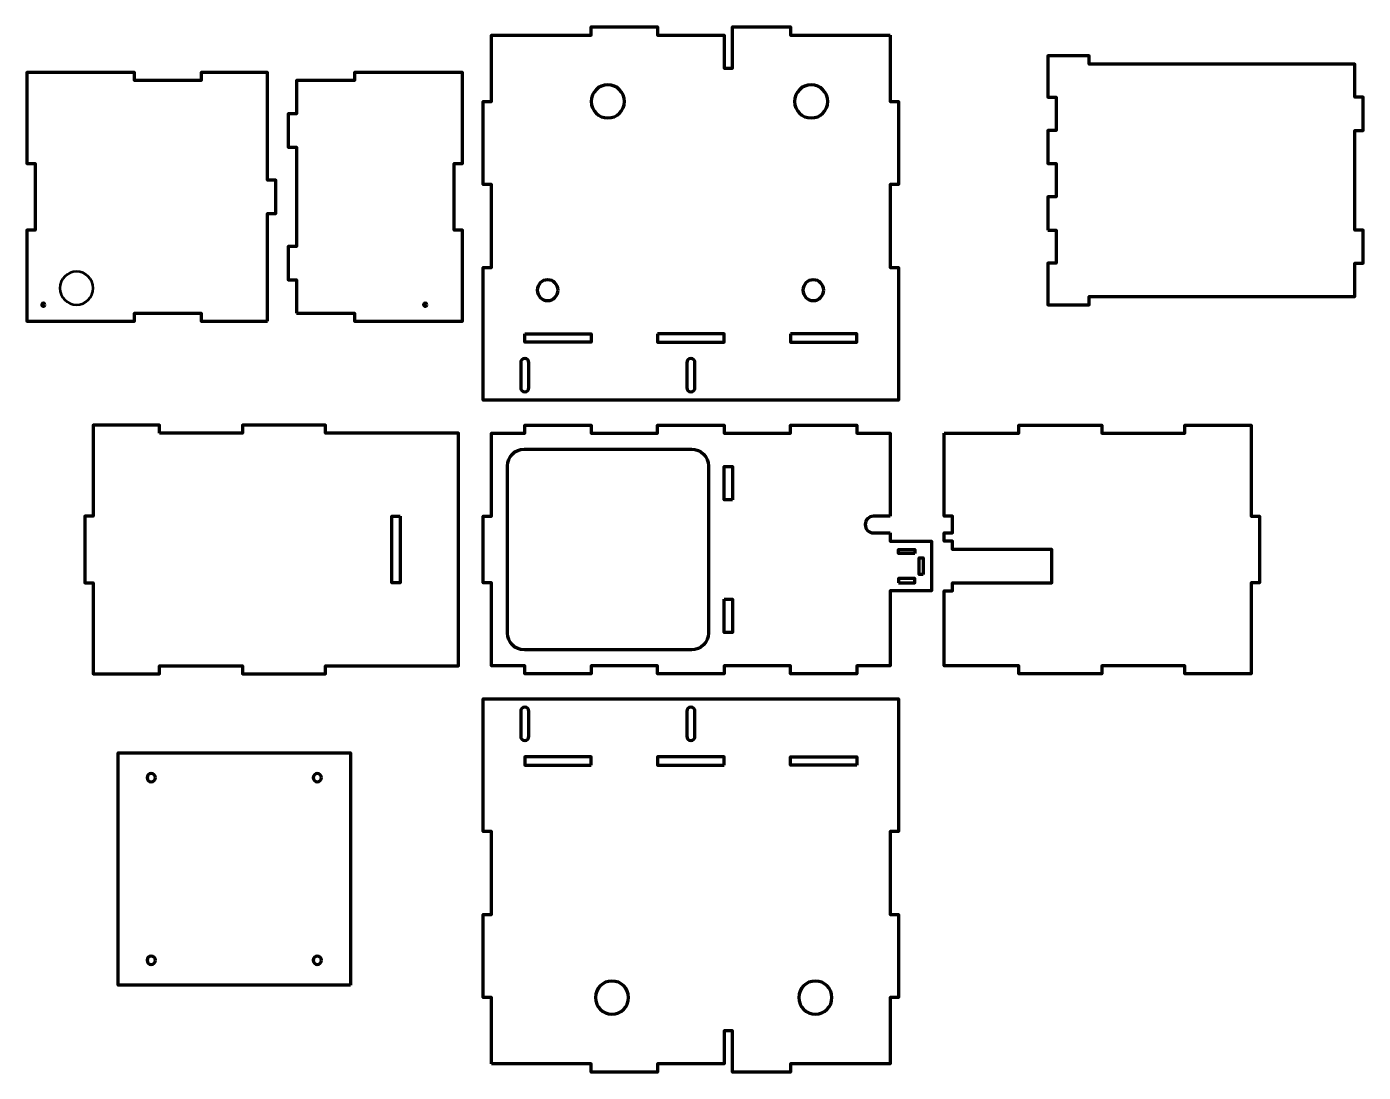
# Model space of a CAD drawing. Header units: inches. Extents: x -5 to 35.3, y -23.3 to 8.2.
import ezdxf

# ---------------------------------------------------------------- set-up
doc = ezdxf.new("R2010")
doc.units = ezdxf.units.IN
doc.header["$MEASUREMENT"] = 0
doc.layers.add('Layer 1', color=7, linetype='Continuous')

# ---------------------------------------------------------------- blocks, each defined once
blk = doc.blocks.new('block 2')
at = {"layer": 'Layer 1', "color": 42, "lineweight": 106, "true_color": 0xd39805}
for points in [[(-1, -4), (-1, -3.75), (-3, -3.75), (-3, -6.5), (-3.25, -6.5), (-3.25, -8.5), (-3, -8.5), (-3, -11.25), (-1, -11.25), (-1, -11), (1.5, -11), (1.5, -11.25), (4, -11.25), (4, -11), (8, -11), (8, -4), (4, -4), (4, -3.75), (1.5, -3.75), (1.5, -4), (-1, -4)], [(6.25, -6.5), (6.25, -8.5), (6, -8.5), (6, -6.5), (6.25, -6.5)]]:
    blk.add_lwpolyline(points, dxfattribs=at)
blk = doc.blocks.new('block 3')
at = {"layer": 'Layer 1', "color": 42, "lineweight": 106, "true_color": 0xd39805}
for points in [[(21, -7), (21, -7.25), (22.25, -7.25), (22.25, -8.75), (21, -8.75), (21, -11), (20, -11), (20, -11.25), (18, -11.25), (18, -11), (16, -11), (16, -11.25), (14, -11.25), (14, -11), (12, -11), (12, -11.25), (10, -11.25), (10, -11), (9, -11), (9, -8.5), (8.75, -8.5), (8.75, -6.5), (9, -6.5), (9, -4), (10, -4), (10, -3.75), (12, -3.75), (12, -4), (14, -4), (14, -3.75), (16, -3.75), (16, -4), (18, -4), (18, -3.75), (20, -3.75), (20, -4), (21, -4), (21, -6.5)], [(21.75, -7.625), (21.25, -7.625), (21.25, -7.5), (21.75, -7.5), (21.75, -7.625)], [(22, -8.25), (21.875, -8.25), (21.875, -7.75), (22, -7.75), (22, -8.25)], [(21.25, -8.5), (21.75, -8.5), (21.75, -8.375), (21.25, -8.375), (21.25, -8.5)]]:
    blk.add_lwpolyline(points, dxfattribs=at)
at = {"layer": 'Layer 1', "color": 42, "lineweight": 100, "true_color": 0xd39805}
for points in [[(16.25, -6), (16, -6), (16, -5), (16.25, -5), (16.25, -6)], [(16, -9), (16.25, -9), (16.25, -10), (16, -10), (16, -9)]]:
    blk.add_lwpolyline(points, dxfattribs=at)
at = {"layer": 'Layer 1', "color": 42, "lineweight": 70, "true_color": 0xd39805}
blk.add_open_spline([(9.987, -10.525), (9.987, -10.525), (15.02, -10.525), (15.02, -10.525), (15.3, -10.525), (15.529, -10.296), (15.529, -10.017), (15.529, -10.017), (15.529, -4.983), (15.529, -4.983), (15.529, -4.704), (15.3, -4.475), (15.02, -4.475), (15.02, -4.475), (9.987, -4.475), (9.987, -4.475), (9.707, -4.475), (9.479, -4.704), (9.479, -4.983), (9.479, -4.983), (9.479, -10.017), (9.479, -10.017), (9.479, -10.296), (9.707, -10.525), (9.987, -10.525)], degree=3, knots=[0, 0, 0, 0, 1, 1, 1, 2, 2, 2, 3, 3, 3, 4, 4, 4, 5, 5, 5, 6, 6, 6, 7, 7, 7, 8, 8, 8, 8], dxfattribs=at)
at = {"layer": 'Layer 1', "color": 42, "lineweight": 106, "true_color": 0xd39805}
blk.add_open_spline([(21, -6.5), (21, -6.5), (20.5, -6.5), (20.5, -6.5), (20.363, -6.5), (20.25, -6.612), (20.25, -6.75), (20.25, -6.75), (20.25, -6.75), (20.25, -6.75), (20.25, -6.888), (20.363, -7), (20.5, -7), (20.5, -7), (21, -7), (21, -7)], degree=3, knots=[0, 0, 0, 0, 1, 1, 1, 2, 2, 2, 3, 3, 3, 4, 4, 4, 5, 5, 5, 5], dxfattribs=at)
blk = doc.blocks.new('block 4')
at = {"layer": 'Layer 1', "color": 42, "lineweight": 106, "true_color": 0xd39805}
for points, knots in [([(2.25, -0.625), (2.25, -0.625), (0.25, -0.625), (0.25, -0.625), (0.25, -0.625), (0.25, -0.375), (0.25, -0.375), (0.25, -0.375), (-1.75, -0.375), (-1.75, -0.375), (-1.75, -0.375), (-1.75, -0.625), (-1.75, -0.625), (-1.75, -0.625), (-5, -0.625), (-5, -0.625), (-5, -0.625), (-5, 2.125), (-5, 2.125), (-5, 2.125), (-4.75, 2.125), (-4.75, 2.125), (-4.75, 2.125), (-4.75, 4.125), (-4.75, 4.125), (-4.75, 4.125), (-5, 4.125), (-5, 4.125), (-5, 4.125), (-5, 6.875), (-5, 6.875), (-5, 6.875), (-1.75, 6.875), (-1.75, 6.875), (-1.75, 6.875), (-1.75, 6.625), (-1.75, 6.625), (-1.75, 6.625), (0.25, 6.625), (0.25, 6.625), (0.25, 6.625), (0.25, 6.875), (0.25, 6.875), (0.25, 6.875), (2.25, 6.875), (2.25, 6.875), (2.25, 6.875), (2.25, 3.625), (2.25, 3.625), (2.25, 3.625), (2.5, 3.625), (2.5, 3.625), (2.5, 3.625), (2.5, 2.625), (2.5, 2.625), (2.5, 2.625), (2.25, 2.625), (2.25, 2.625), (2.25, 2.625), (2.25, -0.648), (2.25, -0.625)], [0, 0, 0, 0, 1, 1, 1, 2, 2, 2, 3, 3, 3, 4, 4, 4, 5, 5, 5, 6, 6, 6, 7, 7, 7, 8, 8, 8, 9, 9, 9, 10, 10, 10, 11, 11, 11, 12, 12, 12, 13, 13, 13, 14, 14, 14, 15, 15, 15, 16, 16, 16, 17, 17, 17, 18, 18, 18, 19, 19, 19, 20, 20, 20, 20]), ([(-4.45, -0.125), (-4.45, -0.153), (-4.472, -0.175), (-4.5, -0.175), (-4.528, -0.175), (-4.55, -0.153), (-4.55, -0.125), (-4.55, -0.097), (-4.528, -0.075), (-4.5, -0.075), (-4.472, -0.075), (-4.45, -0.097), (-4.45, -0.125)], [0, 0, 0, 0, 1, 1, 1, 2, 2, 2, 3, 3, 3, 4, 4, 4, 4]), ([(7.05, -0.125), (7.05, -0.153), (7.028, -0.175), (7, -0.175), (6.972, -0.175), (6.95, -0.153), (6.95, -0.125), (6.95, -0.097), (6.972, -0.075), (7, -0.075), (7.028, -0.075), (7.05, -0.097), (7.05, -0.125)], [0, 0, 0, 0, 1, 1, 1, 2, 2, 2, 3, 3, 3, 4, 4, 4, 4])]:
    blk.add_open_spline(points, degree=3, knots=knots, dxfattribs=at)
at = {"layer": 'Layer 1', "color": 42, "lineweight": 53, "true_color": 0xd39805}
blk.add_open_spline([(-4, 0.375), (-4, 0.651), (-3.776, 0.875), (-3.5, 0.875), (-3.224, 0.875), (-3, 0.651), (-3, 0.375), (-3, 0.099), (-3.224, -0.125), (-3.5, -0.125), (-3.776, -0.125), (-4, 0.099), (-4, 0.375)], degree=3, knots=[0, 0, 0, 0, 1, 1, 1, 2, 2, 2, 3, 3, 3, 4, 4, 4, 4], dxfattribs=at)
blk = doc.blocks.new('block 5')
at = {"layer": 'Layer 1', "color": 42, "lineweight": 106, "true_color": 0xd39805}
blk.add_lwpolyline([(4.75, -20.625), (-2.25, -20.625), (-2.25, -13.625), (4.75, -13.625), (4.75, -20.625)], dxfattribs=at)
for points in [[(-1.125, -14.375), (-1.125, -14.444), (-1.181, -14.5), (-1.25, -14.5), (-1.319, -14.5), (-1.375, -14.444), (-1.375, -14.375), (-1.375, -14.306), (-1.319, -14.25), (-1.25, -14.25), (-1.181, -14.25), (-1.125, -14.306), (-1.125, -14.375)], [(3.875, -14.375), (3.875, -14.444), (3.819, -14.5), (3.75, -14.5), (3.681, -14.5), (3.625, -14.444), (3.625, -14.375), (3.625, -14.306), (3.681, -14.25), (3.75, -14.25), (3.819, -14.25), (3.875, -14.306), (3.875, -14.375)], [(-1.125, -19.875), (-1.125, -19.944), (-1.181, -20), (-1.25, -20), (-1.319, -20), (-1.375, -19.944), (-1.375, -19.875), (-1.375, -19.806), (-1.319, -19.75), (-1.25, -19.75), (-1.181, -19.75), (-1.125, -19.806), (-1.125, -19.875)], [(3.875, -19.875), (3.875, -19.944), (3.819, -20), (3.75, -20), (3.681, -20), (3.625, -19.944), (3.625, -19.875), (3.625, -19.806), (3.681, -19.75), (3.75, -19.75), (3.819, -19.75), (3.875, -19.806), (3.875, -19.875)]]:
    blk.add_open_spline(points, degree=3, knots=[0, 0, 0, 0, 1, 1, 1, 2, 2, 2, 3, 3, 3, 4, 4, 4, 4], dxfattribs=at)
blk = doc.blocks.new('block 8')
at = {"layer": 'Layer 1', "color": 42, "lineweight": 100, "true_color": 0xd39805}
blk.add_lwpolyline([(21, 8), (21, 6), (21.25, 6), (21.25, 3.5), (21, 3.5), (21, 1), (21.25, 1), (21.25, -3), (8.75, -3), (8.75, 1), (9, 1), (9, 3.5), (8.75, 3.5), (8.75, 6), (9, 6), (9, 8), (12, 8), (12, 8.25), (14, 8.25), (14, 8), (16, 8), (16, 7), (16.25, 7), (16.25, 8.25), (18, 8.25), (18, 8), (21, 8)], dxfattribs=at)
at = {"layer": 'Layer 1', "color": 42, "lineweight": 106, "true_color": 0xd39805}
for points in [[(10, -1), (12, -1), (12, -1.25), (10, -1.25), (10, -1)], [(14, -1), (14, -1.25), (16, -1.25), (16, -1), (14, -1)], [(18, -1), (18, -1.25), (20, -1.25), (20, -1), (18, -1)]]:
    blk.add_lwpolyline(points, dxfattribs=at)
blk = doc.blocks.new('block 7')
at = {"layer": 'Layer 1', "color": 42, "lineweight": 70, "true_color": 0xd39805}
for points in [[(13, 6), (13, 5.724), (12.776, 5.5), (12.5, 5.5), (12.224, 5.5), (12, 5.724), (12, 6), (12, 6.276), (12.224, 6.5), (12.5, 6.5), (12.776, 6.5), (13, 6.276), (13, 6)], [(19.125, 6), (19.125, 5.724), (18.901, 5.5), (18.625, 5.5), (18.349, 5.5), (18.125, 5.724), (18.125, 6), (18.125, 6.276), (18.349, 6.5), (18.625, 6.5), (18.901, 6.5), (19.125, 6.276), (19.125, 6)]]:
    blk.add_open_spline(points, degree=3, knots=[0, 0, 0, 0, 1, 1, 1, 2, 2, 2, 3, 3, 3, 4, 4, 4, 4], dxfattribs=at)
at = {"layer": 'Layer 1', "color": 42, "lineweight": 100, "true_color": 0xd39805}
for points in [[(11, 0.312), (11, 0.14), (10.86, 0), (10.688, 0), (10.515, 0), (10.375, 0.14), (10.375, 0.312), (10.375, 0.485), (10.515, 0.625), (10.688, 0.625), (10.86, 0.625), (11, 0.485), (11, 0.312)], [(19, 0.312), (19, 0.14), (18.86, 0), (18.688, 0), (18.515, 0), (18.375, 0.14), (18.375, 0.312), (18.375, 0.485), (18.515, 0.625), (18.688, 0.625), (18.86, 0.625), (19, 0.485), (19, 0.312)]]:
    blk.add_open_spline(points, degree=3, knots=[0, 0, 0, 0, 1, 1, 1, 2, 2, 2, 3, 3, 3, 4, 4, 4, 4], dxfattribs=at)
at = {"layer": 'Layer 1'}
blk.add_blockref('block 8', (0, 0), dxfattribs=at)
blk = doc.blocks.new('block 6')
at = {"layer": 'Layer 1', "color": 42, "lineweight": 90, "true_color": 0xd39805}
for points in [[(10, -2.75), (10, -2.75), (10, -2.75), (10, -2.75), (9.931, -2.75), (9.875, -2.694), (9.875, -2.625), (9.875, -2.625), (9.875, -1.875), (9.875, -1.875), (9.875, -1.806), (9.931, -1.75), (10, -1.75), (10, -1.75), (10, -1.75), (10, -1.75), (10.069, -1.75), (10.125, -1.806), (10.125, -1.875), (10.125, -1.875), (10.125, -2.625), (10.125, -2.625), (10.125, -2.694), (10.069, -2.75), (10, -2.75)], [(15, -2.75), (15, -2.75), (15, -2.75), (15, -2.75), (14.931, -2.75), (14.875, -2.694), (14.875, -2.625), (14.875, -2.625), (14.875, -1.875), (14.875, -1.875), (14.875, -1.806), (14.931, -1.75), (15, -1.75), (15, -1.75), (15, -1.75), (15, -1.75), (15.069, -1.75), (15.125, -1.806), (15.125, -1.875), (15.125, -1.875), (15.125, -2.625), (15.125, -2.625), (15.125, -2.694), (15.069, -2.75), (15, -2.75)]]:
    blk.add_open_spline(points, degree=3, knots=[0, 0, 0, 0, 1, 1, 1, 2, 2, 2, 3, 3, 3, 4, 4, 4, 5, 5, 5, 6, 6, 6, 7, 7, 7, 8, 8, 8, 8], dxfattribs=at)
at = {"layer": 'Layer 1'}
blk.add_blockref('block 7', (0, 0), dxfattribs=at)
blk = doc.blocks.new('block 11')
at = {"layer": 'Layer 1', "color": 42, "lineweight": 100, "true_color": 0xd39805}
blk.add_lwpolyline([(9, -23), (9, -21), (8.75, -21), (8.75, -18.5), (9, -18.5), (9, -16), (8.75, -16), (8.75, -12), (21.25, -12), (21.25, -16), (21, -16), (21, -18.5), (21.25, -18.5), (21.25, -21), (21, -21), (21, -23), (18, -23), (18, -23.25), (16.25, -23.25), (16.25, -22), (16, -22), (16, -23), (14, -23), (14, -23.25), (12, -23.25), (12, -23), (9, -23)], dxfattribs=at)
at = {"layer": 'Layer 1', "color": 42, "lineweight": 106, "true_color": 0xd39805}
for points in [[(12, -14), (12, -13.75), (10, -13.75), (10, -14), (12, -14)], [(16, -14), (16, -13.75), (14, -13.75), (14, -14), (16, -14)], [(20, -14), (18, -14), (18, -13.75), (20, -13.75), (20, -14)]]:
    blk.add_lwpolyline(points, dxfattribs=at)
blk = doc.blocks.new('block 10')
at = {"layer": 'Layer 1', "color": 42, "lineweight": 70, "true_color": 0xd39805}
for points in [[(13.125, -21), (13.125, -21.276), (12.901, -21.5), (12.625, -21.5), (12.349, -21.5), (12.125, -21.276), (12.125, -21), (12.125, -20.724), (12.349, -20.5), (12.625, -20.5), (12.901, -20.5), (13.125, -20.724), (13.125, -21)], [(19.25, -21), (19.25, -21.276), (19.026, -21.5), (18.75, -21.5), (18.474, -21.5), (18.25, -21.276), (18.25, -21), (18.25, -20.724), (18.474, -20.5), (18.75, -20.5), (19.026, -20.5), (19.25, -20.724), (19.25, -21)]]:
    blk.add_open_spline(points, degree=3, knots=[0, 0, 0, 0, 1, 1, 1, 2, 2, 2, 3, 3, 3, 4, 4, 4, 4], dxfattribs=at)
at = {"layer": 'Layer 1'}
blk.add_blockref('block 11', (0, 0), dxfattribs=at)
blk = doc.blocks.new('block 9')
at = {"layer": 'Layer 1', "color": 42, "lineweight": 90, "true_color": 0xd39805}
for points in [[(10, -13.25), (10, -13.25), (10, -13.25), (10, -13.25), (9.931, -13.25), (9.875, -13.194), (9.875, -13.125), (9.875, -13.125), (9.875, -12.375), (9.875, -12.375), (9.875, -12.306), (9.931, -12.25), (10, -12.25), (10, -12.25), (10, -12.25), (10, -12.25), (10.069, -12.25), (10.125, -12.306), (10.125, -12.375), (10.125, -12.375), (10.125, -13.125), (10.125, -13.125), (10.125, -13.194), (10.069, -13.25), (10, -13.25)], [(15, -13.25), (15, -13.25), (15, -13.25), (15, -13.25), (14.931, -13.25), (14.875, -13.194), (14.875, -13.125), (14.875, -13.125), (14.875, -12.375), (14.875, -12.375), (14.875, -12.306), (14.931, -12.25), (15, -12.25), (15, -12.25), (15, -12.25), (15, -12.25), (15.069, -12.25), (15.125, -12.306), (15.125, -12.375), (15.125, -12.375), (15.125, -13.125), (15.125, -13.125), (15.125, -13.194), (15.069, -13.25), (15, -13.25)]]:
    blk.add_open_spline(points, degree=3, knots=[0, 0, 0, 0, 1, 1, 1, 2, 2, 2, 3, 3, 3, 4, 4, 4, 5, 5, 5, 6, 6, 6, 7, 7, 7, 8, 8, 8, 8], dxfattribs=at)
at = {"layer": 'Layer 1'}
blk.add_blockref('block 10', (0, 0), dxfattribs=at)

msp = doc.modelspace()

# ---------------------------------------------------------------- linework, layer by layer
at = {"layer": 'Layer 1', "color": 42, "lineweight": 100, "true_color": 0xd39805}
msp.add_lwpolyline([(25.75, 2.125), (26, 2.125), (26, 1.125), (25.75, 1.125), (25.75, -0.125), (27, -0.125), (27, 0.125), (35, 0.125), (35, 1.125), (35.25, 1.125), (35.25, 2.125), (35, 2.125), (35, 5.125), (35.25, 5.125), (35.25, 6.125), (35, 6.125), (35, 7.125), (27, 7.125), (27, 7.375), (25.75, 7.375), (25.75, 6.125), (26, 6.125), (26, 5.125), (25.75, 5.125), (25.75, 4.125), (26, 4.125), (26, 3.125), (25.75, 3.125), (25.75, 2.125)], dxfattribs=at)
at = {"layer": 'Layer 1', "color": 42, "lineweight": 106, "true_color": 0xd39805}
msp.add_lwpolyline([(3.125, -0.375), (4.875, -0.375), (4.875, -0.625), (8.125, -0.625), (8.125, 2.125), (7.875, 2.125), (7.875, 4.125), (8.125, 4.125), (8.125, 6.875), (4.875, 6.875), (4.875, 6.625), (3.125, 6.625), (3.125, 5.625), (2.875, 5.625), (2.875, 4.625), (3.125, 4.625), (3.125, 1.625), (2.875, 1.625), (2.875, 0.625), (3.125, 0.625), (3.125, -0.375)], dxfattribs=at)
at = {"layer": 'Layer 1', "color": 42, "lineweight": 100, "true_color": 0xd39805}
msp.add_open_spline([(22.625, -4), (22.625, -4), (22.625, -6.5), (22.625, -6.5), (22.625, -6.5), (22.875, -6.5), (22.875, -6.5), (22.875, -6.5), (22.875, -7), (22.875, -7), (22.875, -7), (22.625, -7), (22.625, -7), (22.625, -7), (22.625, -7.25), (22.625, -7.25), (22.625, -7.25), (22.875, -7.25), (22.875, -7.25), (22.875, -7.25), (22.875, -7.5), (22.875, -7.5), (22.875, -7.5), (25.875, -7.5), (25.875, -7.5), (25.875, -7.873), (25.875, -8.205), (25.875, -8.5), (25.875, -8.5), (22.875, -8.5), (22.875, -8.5), (22.875, -8.5), (22.875, -8.75), (22.875, -8.75), (22.875, -8.75), (22.625, -8.75), (22.625, -8.75), (22.625, -8.75), (22.625, -11), (22.625, -11), (22.625, -11), (24.875, -11), (24.875, -11), (24.875, -11), (24.875, -11.25), (24.875, -11.25), (24.875, -11.25), (27.375, -11.25), (27.375, -11.25), (27.375, -11.25), (27.375, -11), (27.375, -11), (27.375, -11), (29.875, -11), (29.875, -11), (29.875, -11), (29.875, -11.25), (29.875, -11.25), (29.875, -11.25), (31.875, -11.25), (31.875, -11.25), (31.875, -11.25), (31.875, -8.5), (31.875, -8.5), (31.875, -8.5), (32.125, -8.5), (32.125, -8.5), (32.125, -8.5), (32.125, -6.5), (32.125, -6.5), (32.125, -6.5), (31.875, -6.5), (31.875, -6.5), (31.875, -6.5), (31.875, -3.75), (31.875, -3.75), (31.875, -3.75), (29.875, -3.75), (29.875, -3.75), (29.875, -3.75), (29.875, -4), (29.875, -4), (29.875, -4), (27.375, -4), (27.375, -4), (27.375, -4), (27.375, -3.75), (27.375, -3.75), (27.375, -3.75), (24.875, -3.75), (24.875, -3.75), (24.875, -3.75), (24.875, -4), (24.875, -4), (24.875, -4), (22.625, -4), (22.625, -4)], degree=3, knots=[0, 0, 0, 0, 1, 1, 1, 2, 2, 2, 3, 3, 3, 4, 4, 4, 5, 5, 5, 6, 6, 6, 7, 7, 7, 8, 8, 8, 9, 9, 9, 10, 10, 10, 11, 11, 11, 12, 12, 12, 13, 13, 13, 14, 14, 14, 15, 15, 15, 16, 16, 16, 17, 17, 17, 18, 18, 18, 19, 19, 19, 20, 20, 20, 21, 21, 21, 22, 22, 22, 23, 23, 23, 24, 24, 24, 25, 25, 25, 26, 26, 26, 27, 27, 27, 28, 28, 28, 29, 29, 29, 30, 30, 30, 31, 31, 31, 32, 32, 32, 32], dxfattribs=at)

# ---------------------------------------------------------------- block references
at = {"layer": 'Layer 1'}
for name in ['block 6', 'block 4', 'block 2', 'block 3', 'block 9', 'block 5']:
    msp.add_blockref(name, (0, 0), dxfattribs=at)

doc.saveas('drawing.dxf')
